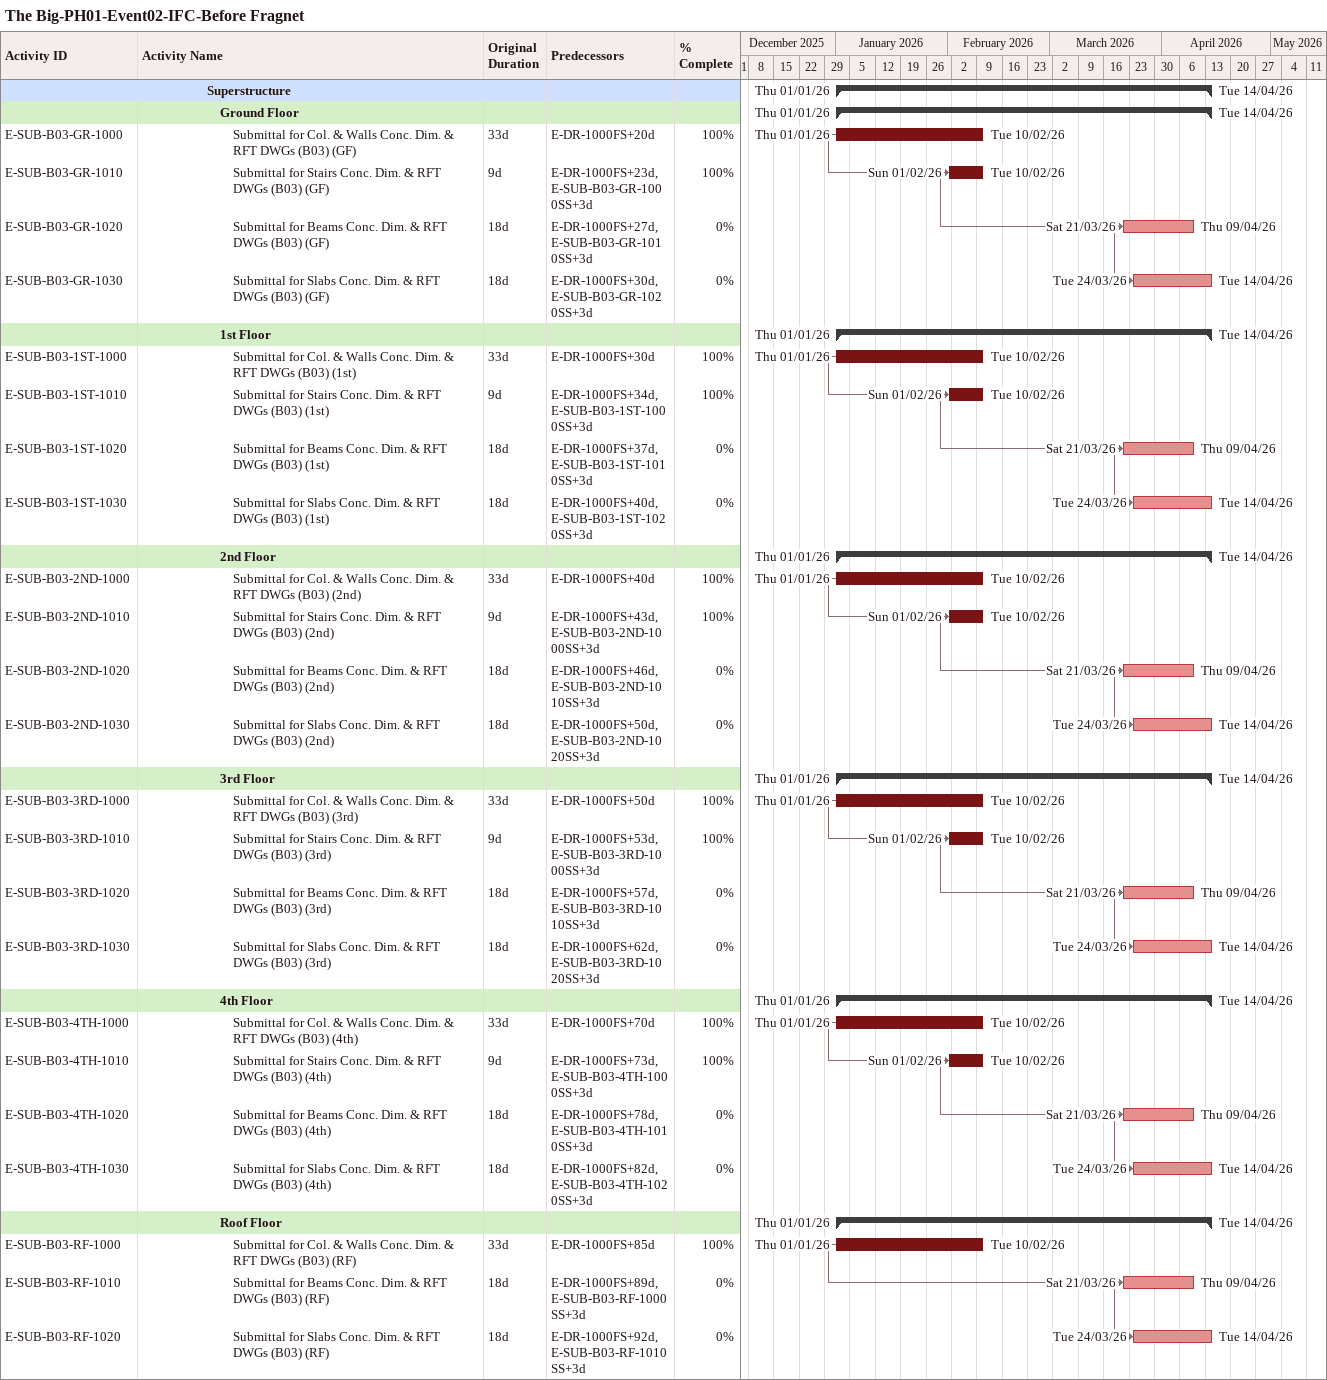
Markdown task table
The Big-PH01-Event02-IFC-Before Fragnet

| ID | Level | Task | Original duration | Start | Finish | Predecessors | % complete |
|---|---|---|---|---|---|---|---|
|  | 6 | **Superstructure** |  | 2026-01-01 | 2026-04-14 |  |  |
|  | 7 | **Ground Floor** |  | 2026-01-01 | 2026-04-14 |  |  |
| E-SUB-B03-GR-1000 | 8 | Submittal for Col. & Walls Conc. Dim. & RFT DWGs (B03) (GF) | 33d | 2026-01-01 | 2026-02-10 | E-DR-1000FS+20d | 100 |
| E-SUB-B03-GR-1010 | 8 | Submittal for Stairs Conc. Dim. & RFT DWGs (B03) (GF) | 9d | 2026-02-01 | 2026-02-10 | E-DR-1000FS+23d, E-SUB-B03-GR-1000SS+3d | 100 |
| E-SUB-B03-GR-1020 | 8 | Submittal for Beams Conc. Dim. & RFT DWGs (B03) (GF) | 18d | 2026-03-21 | 2026-04-09 | E-DR-1000FS+27d, E-SUB-B03-GR-1010SS+3d | 0 |
| E-SUB-B03-GR-1030 | 8 | Submittal for Slabs Conc. Dim. & RFT DWGs (B03) (GF) | 18d | 2026-03-24 | 2026-04-14 | E-DR-1000FS+30d, E-SUB-B03-GR-1020SS+3d | 0 |
|  | 7 | **1st Floor** |  | 2026-01-01 | 2026-04-14 |  |  |
| E-SUB-B03-1ST-1000 | 8 | Submittal for Col. & Walls Conc. Dim. & RFT DWGs (B03) (1st) | 33d | 2026-01-01 | 2026-02-10 | E-DR-1000FS+30d | 100 |
| E-SUB-B03-1ST-1010 | 8 | Submittal for Stairs Conc. Dim. & RFT DWGs (B03) (1st) | 9d | 2026-02-01 | 2026-02-10 | E-DR-1000FS+34d, E-SUB-B03-1ST-1000SS+3d | 100 |
| E-SUB-B03-1ST-1020 | 8 | Submittal for Beams Conc. Dim. & RFT DWGs (B03) (1st) | 18d | 2026-03-21 | 2026-04-09 | E-DR-1000FS+37d, E-SUB-B03-1ST-1010SS+3d | 0 |
| E-SUB-B03-1ST-1030 | 8 | Submittal for Slabs Conc. Dim. & RFT DWGs (B03) (1st) | 18d | 2026-03-24 | 2026-04-14 | E-DR-1000FS+40d, E-SUB-B03-1ST-1020SS+3d | 0 |
|  | 7 | **2nd Floor** |  | 2026-01-01 | 2026-04-14 |  |  |
| E-SUB-B03-2ND-1000 | 8 | Submittal for Col. & Walls Conc. Dim. & RFT DWGs (B03) (2nd) | 33d | 2026-01-01 | 2026-02-10 | E-DR-1000FS+40d | 100 |
| E-SUB-B03-2ND-1010 | 8 | Submittal for Stairs Conc. Dim. & RFT DWGs (B03) (2nd) | 9d | 2026-02-01 | 2026-02-10 | E-DR-1000FS+43d, E-SUB-B03-2ND-1000SS+3d | 100 |
| E-SUB-B03-2ND-1020 | 8 | Submittal for Beams Conc. Dim. & RFT DWGs (B03) (2nd) | 18d | 2026-03-21 | 2026-04-09 | E-DR-1000FS+46d, E-SUB-B03-2ND-1010SS+3d | 0 |
| E-SUB-B03-2ND-1030 | 8 | Submittal for Slabs Conc. Dim. & RFT DWGs (B03) (2nd) | 18d | 2026-03-24 | 2026-04-14 | E-DR-1000FS+50d, E-SUB-B03-2ND-1020SS+3d | 0 |
|  | 7 | **3rd Floor** |  | 2026-01-01 | 2026-04-14 |  |  |
| E-SUB-B03-3RD-1000 | 8 | Submittal for Col. & Walls Conc. Dim. & RFT DWGs (B03) (3rd) | 33d | 2026-01-01 | 2026-02-10 | E-DR-1000FS+50d | 100 |
| E-SUB-B03-3RD-1010 | 8 | Submittal for Stairs Conc. Dim. & RFT DWGs (B03) (3rd) | 9d | 2026-02-01 | 2026-02-10 | E-DR-1000FS+53d, E-SUB-B03-3RD-1000SS+3d | 100 |
| E-SUB-B03-3RD-1020 | 8 | Submittal for Beams Conc. Dim. & RFT DWGs (B03) (3rd) | 18d | 2026-03-21 | 2026-04-09 | E-DR-1000FS+57d, E-SUB-B03-3RD-1010SS+3d | 0 |
| E-SUB-B03-3RD-1030 | 8 | Submittal for Slabs Conc. Dim. & RFT DWGs (B03) (3rd) | 18d | 2026-03-24 | 2026-04-14 | E-DR-1000FS+62d, E-SUB-B03-3RD-1020SS+3d | 0 |
|  | 7 | **4th Floor** |  | 2026-01-01 | 2026-04-14 |  |  |
| E-SUB-B03-4TH-1000 | 8 | Submittal for Col. & Walls Conc. Dim. & RFT DWGs (B03) (4th) | 33d | 2026-01-01 | 2026-02-10 | E-DR-1000FS+70d | 100 |
| E-SUB-B03-4TH-1010 | 8 | Submittal for Stairs Conc. Dim. & RFT DWGs (B03) (4th) | 9d | 2026-02-01 | 2026-02-10 | E-DR-1000FS+73d, E-SUB-B03-4TH-1000SS+3d | 100 |
| E-SUB-B03-4TH-1020 | 8 | Submittal for Beams Conc. Dim. & RFT DWGs (B03) (4th) | 18d | 2026-03-21 | 2026-04-09 | E-DR-1000FS+78d, E-SUB-B03-4TH-1010SS+3d | 0 |
| E-SUB-B03-4TH-1030 | 8 | Submittal for Slabs Conc. Dim. & RFT DWGs (B03) (4th) | 18d | 2026-03-24 | 2026-04-14 | E-DR-1000FS+82d, E-SUB-B03-4TH-1020SS+3d | 0 |
|  | 7 | **Roof Floor** |  | 2026-01-01 | 2026-04-14 |  |  |
| E-SUB-B03-RF-1000 | 8 | Submittal for Col. & Walls Conc. Dim. & RFT DWGs (B03) (RF) | 33d | 2026-01-01 | 2026-02-10 | E-DR-1000FS+85d | 100 |
| E-SUB-B03-RF-1010 | 8 | Submittal for Beams Conc. Dim. & RFT DWGs (B03) (RF) | 18d | 2026-03-21 | 2026-04-09 | E-DR-1000FS+89d, E-SUB-B03-RF-1000SS+3d | 0 |
| E-SUB-B03-RF-1020 | 8 | Submittal for Slabs Conc. Dim. & RFT DWGs (B03) (RF) | 18d | 2026-03-24 | 2026-04-14 | E-DR-1000FS+92d, E-SUB-B03-RF-1010SS+3d | 0 |
